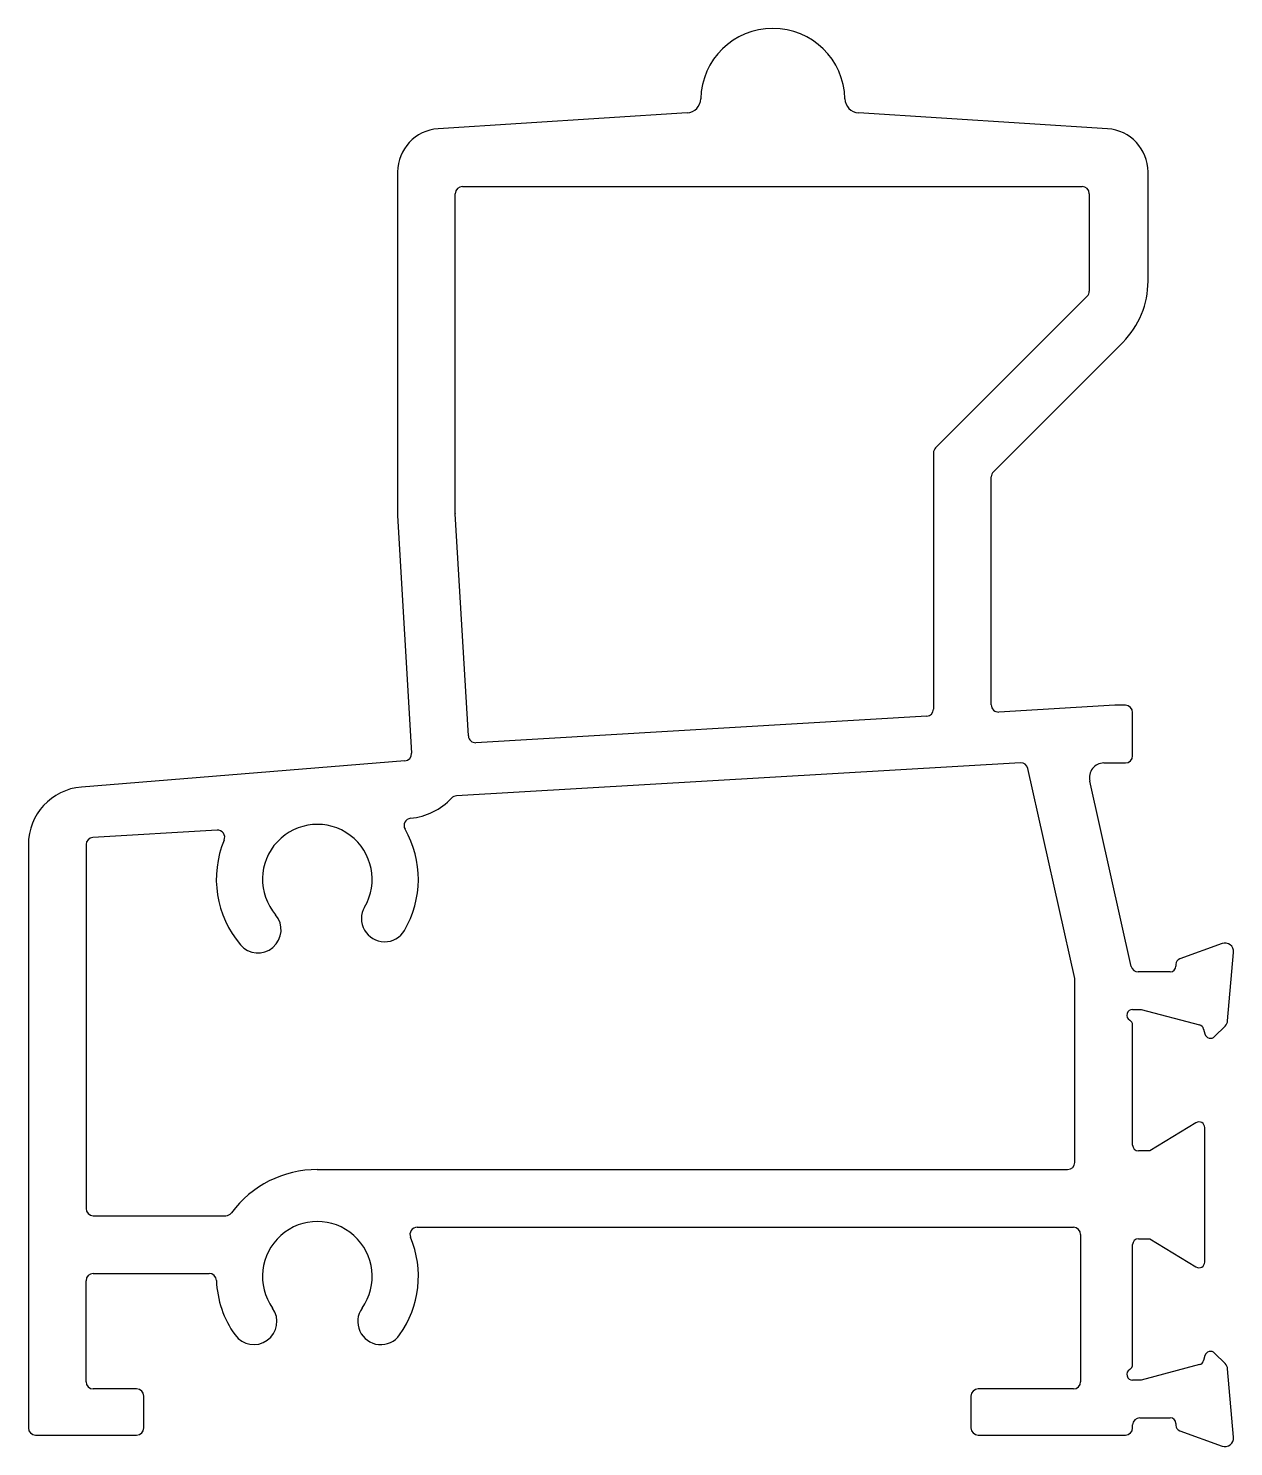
# Model space of a CAD drawing. Extents: x -20.6 to 21.2, y -21.9 to 27.2.
import ezdxf

# ---------------------------------------------------------------- set-up
doc = ezdxf.new("R2010")
doc.units = 0
doc.header["$MEASUREMENT"] = 0
doc.layers.get('0').update_dxf_attribs({"linetype": 'CONTINUOUS'})

msp = doc.modelspace()

# ---------------------------------------------------------------- linework, layer by layer
for p, q in [((2.259, 24.283), (-6.37, 23.73)), ((16.822, 23.73), (8.193, 24.283)), ((-7.774, 22.233), (-7.774, 10.343)), ((18.226, 18.452), (18.226, 22.233)), ((-5.524, 21.732), (15.94, 21.732)), ((-5.774, 10.401), (-5.774, 21.482)), ((16.19, 21.482), (16.19, 18.105)), ((16.117, 17.928), (10.865, 12.677)), ((12.865, 11.849), (17.347, 16.331)), ((10.792, 12.5), (10.792, 3.624)), ((12.792, 3.771), (12.792, 11.672)), ((-7.774, 10.328), (-7.291, 2.095)), ((-5.323, 2.694), (-5.774, 10.386)), ((17.073, 3.757), (13.057, 3.521)), ((17.44, 3.757), (17.088, 3.757)), ((17.69, 2.007), (17.69, 3.507)), ((10.557, 3.375), (-5.058, 2.459)), ((-7.52, 1.831), (-18.727, 0.923)), ((13.805, 1.762), (-5.735, 0.616)), ((15.684, -5.707), (14.063, 1.567)), ((16.693, 1.757), (17.44, 1.757)), ((17.641, -5.293), (16.21, 1.129)), ((-14.028, -0.57), (-18.33, -0.822)), ((-20.566, -1.07), (-20.566, -21.279)), ((-18.566, -1.072), (-18.566, -13.679)), ((20.787, -4.497), (19.321, -5.031)), ((20.982, -7.171), (21.189, -4.805)), ((19.19, -5.219), (19.19, -5.279)), ((15.69, -12.079), (15.69, -5.761)), ((18.99, -5.479), (17.882, -5.479)), ((17.69, -6.779), (17.99, -6.779)), ((17.99, -6.779), (20.01, -7.32)), ((17.69, -11.479), (17.69, -7.325)), ((20.531, -7.72), (20.895, -7.357)), ((20.151, -7.462), (20.197, -7.631)), ((19.886, -10.705), (18.29, -11.679)), ((20.19, -15.532), (20.19, -10.876)), ((18.29, -11.679), (17.89, -11.679)), ((-10.555, -12.329), (15.44, -12.329)), ((-18.316, -13.929), (-13.73, -13.929)), ((-7.097, -14.329), (15.64, -14.329)), ((15.89, -14.579), (15.89, -19.679)), ((17.89, -14.729), (18.29, -14.729)), ((18.29, -14.729), (19.886, -15.703)), ((17.69, -19.083), (17.69, -14.929)), ((-18.566, -19.679), (-18.566, -16.179)), ((-18.316, -15.929), (-14.302, -15.929)), ((20.01, -19.088), (17.99, -19.629)), ((20.197, -18.777), (20.151, -18.946)), ((20.895, -19.051), (20.531, -18.688)), ((17.99, -19.629), (17.69, -19.629)), ((21.189, -21.603), (20.982, -19.237)), ((-16.816, -19.929), (-18.316, -19.929)), ((15.64, -19.929), (12.34, -19.929)), ((-16.566, -21.279), (-16.566, -20.179)), ((12.09, -20.179), (12.09, -21.279)), ((17.94, -20.929), (18.99, -20.929)), ((19.19, -21.129), (19.19, -21.189)), ((-20.316, -21.529), (-16.816, -21.529)), ((12.34, -21.529), (17.44, -21.529)), ((17.69, -21.279), (17.69, -21.179)), ((19.321, -21.377), (20.787, -21.911))]:
    msp.add_line(p, q)
for centre, radius, start, end in [((5.226, 24.709), 2.5, 1.3835, 178.6165), ((2.227, 24.782), 0.5, 273.6634, 358.6165), ((8.225, 24.782), 0.5, 181.3835, 266.3366), ((-6.274, 22.233), 1.5, 93.6634, 180), ((16.726, 22.233), 1.5, 0, 86.3366), ((-5.524, 21.482), 0.25, 90, 180), ((15.94, 21.482), 0.25, 0, 90), ((15.226, 18.452), 3, 315, 360), ((15.94, 18.105), 0.25, 315, 0), ((11.042, 12.5), 0.25, 135, 180), ((13.042, 11.672), 0.25, 135, 180), ((-7.524, 10.343), 0.25, 180, 183.3549), ((-5.524, 10.401), 0.25, 180, 183.3549), ((10.542, 3.624), 0.25, 273.3549, 360), ((13.042, 3.771), 0.25, 180, 273.3549), ((17.088, 3.507), 0.25, 90, 93.3549), ((17.44, 3.507), 0.25, 0, 90), ((-5.073, 2.709), 0.25, 183.3549, 273.3549), ((-7.54, 2.08), 0.25, 274.6303, 3.3549), ((17.44, 2.007), 0.25, 270, 0), ((13.819, 1.512), 0.25, 12.5619, 93.3549), ((16.693, 1.257), 0.5, 90, 194.7846), ((-18.566, -1.07), 2, 94.6303, 180), ((-7.54, 2.08), 2.25, 275.5127, 316.7378), ((-5.72, 0.367), 0.25, 93.3549, 136.7378), ((-10.555, -2.271), 1.9, 329.5691, 220.4309), ((-7.3, -0.408), 0.25, 95.5127, 209.7792), ((-18.316, -1.072), 0.25, 93.3549, 180), ((-10.555, -2.271), 3.5, 157.235, 220.4309), ((-14.013, -0.82), 0.25, 337.235, 93.3549), ((-10.555, -2.271), 3.5, 329.5691, 29.7792), ((-8.227, -3.638), 0.8, 149.5691, 329.5691), ((-12.61, -4.022), 0.8, 220.4309, 40.4309), ((20.89, -4.779), 0.3, 355, 110), ((17.882, -5.229), 0.25, 194.7846, 270), ((18.99, -5.279), 0.2, 270, 0), ((19.39, -5.219), 0.2, 110, 180), ((15.44, -5.761), 0.25, 360, 12.5619), ((17.69, -6.979), 0.2, 90, 240), ((17.49, -7.325), 0.2, 360, 60), ((19.958, -7.513), 0.2, 15, 75), ((20.683, -7.144), 0.3, 315, 355), ((20.39, -7.579), 0.2, 195, 315), ((19.99, -10.876), 0.2, 360, 121.4), ((17.89, -11.479), 0.2, 180, 270), ((15.44, -12.079), 0.25, 270, 0), ((-10.555, -16.029), 3.7, 90, 143.4919), ((-18.316, -13.679), 0.25, 180, 270), ((-13.73, -13.679), 0.25, 270, 323.4919), ((-10.555, -16.029), 1.9, 324.5691, 215.4309), ((-10.555, -16.029), 3.5, 324.5691, 22.7472), ((-7.097, -14.579), 0.25, 90, 202.7472), ((15.64, -14.579), 0.25, 360, 90), ((17.89, -14.929), 0.2, 90, 180), ((19.99, -15.532), 0.2, 238.6, 360), ((-18.316, -16.179), 0.25, 90, 180), ((-14.302, -16.179), 0.25, 2.2925, 90), ((-10.555, -16.029), 3.5, 182.2925, 215.4309), ((-12.755, -17.594), 0.8, 215.4309, 35.4309), ((-8.355, -17.594), 0.8, 144.5691, 324.5691), ((20.39, -18.829), 0.2, 45, 165), ((17.49, -19.083), 0.2, 300, 0), ((19.958, -18.894), 0.2, 285, 345), ((20.683, -19.263), 0.3, 5, 45), ((17.69, -19.429), 0.2, 120, 270), ((-18.316, -19.679), 0.25, 180, 270), ((-16.816, -20.179), 0.25, 0, 90), ((12.34, -20.179), 0.25, 90, 180), ((15.64, -19.679), 0.25, 270, 0), ((17.94, -21.179), 0.25, 90, 180), ((18.99, -21.129), 0.2, 0, 90), ((-20.316, -21.279), 0.25, 180, 270), ((-16.816, -21.279), 0.25, 270, 0), ((12.34, -21.279), 0.25, 180, 270), ((17.44, -21.279), 0.25, 270, 0), ((19.39, -21.189), 0.2, 180, 250), ((20.89, -21.629), 0.3, 250, 5)]:
    msp.add_arc(centre, radius, start, end)

doc.saveas('drawing.dxf')
